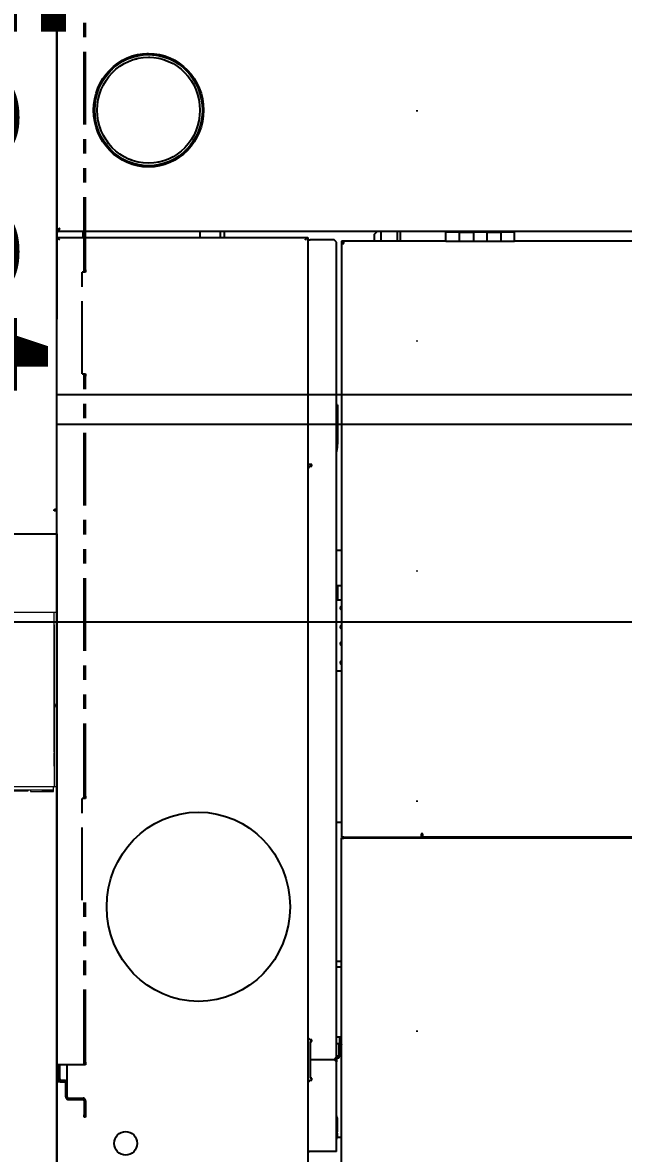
# Model space of a CAD drawing. Header units: centimetres. Extents: x 405564 to 502064, y 46284 to 60634.
# Drawn here: x 454300.2 to 454352.8, y 53016.1 to 53114.9 of the extents above; entities that cross this region are included whole.
import ezdxf
from ezdxf import colors
from ezdxf.entities.mleader import LeaderData, LeaderLine
from ezdxf.math import Vec2, Vec3
from ezdxf.xclip import XClip

# ---------------------------------------------------------------- set-up
doc = ezdxf.new("R2010")
doc.units = ezdxf.units.CM
doc.header["$XCLIPFRAME"] = 0
for name, pattern in [('3+1_3b$0$DASHED', [0.25, 0.125, -0.125]), ('ACAD_ISO07W100', [3, 0, -3]), ('DOT', [0.25, 0, -0.25]), ('SLD-2点鎖線', [12.7, 6.35, -1.27, 1.27, -1.27, 1.27, -1.27]), ('SLD-実線', [0])]:
    doc.linetypes.add(name, pattern=pattern)
for name, color, linetype in [('---___EB_draft03_cihazlar', 8, 'Continuous'), ('0-KRCN-ASMATAVAN-130426', 8, 'Continuous'), ('AS_DOS_TERAS_UST', 8, 'ACAD_ISO07W100'), ('AS_DUV', 8, 'Continuous'), ('AS_PYZ_BINA', 8, 'Continuous')]:
    doc.layers.add(name, color=color, linetype=linetype)
doc.layers.add('0-KRCN-MİMARİ-220526', color=8, linetype='Continuous', lineweight=9)
doc.layers.add('OL_Ic', color=8, linetype='Continuous', lineweight=9)
doc.styles.add('Kalin02', font='arialbd.ttf')
doc.styles.add('Normal_ITL', font='swissi.ttf')

# ---------------------------------------------------------------- blocks, each defined once
blk = doc.blocks.new('RejectConveyor1M')
at = {"layer": '---___EB_draft03_cihazlar', "linetype": 'Continuous', "lineweight": 15}
for p, q in [((277095.358, -39727.266), (277095.359, -39727.246)), ((277095.358, -39727.446), (277095.358, -39727.266)), ((277095.358, -39826.946), (277095.358, -39727.446)), ((277096.458, -39727.446), (277095.358, -39727.446)), ((277095.359, -39727.246), (277096.458, -39727.246)), ((277096.458, -39727.246), (277103.306, -39727.246)), ((277096.458, -39727.446), (277110.608, -39727.446)), ((277107.572, -39727.446), (277096.458, -39727.446)), ((277103.71, -39727.246), (277103.306, -39727.246)), ((277103.71, -39727.246), (277110.608, -39727.246)), ((277108.808, -39727.446), (277107.643, -39727.446)), ((277108.858, -39727.446), (277110.508, -39727.446)), ((277110.608, -39727.246), (277110.608, -39727.446)), ((277110.608, -39727.496), (277110.608, -39727.446)), ((277110.608, -39727.446), (277110.608, -39826.946)), ((277110.908, -39727.496), (277110.608, -39727.496)), ((277110.908, -39727.496), (277110.908, -39728.496)), ((277110.908, -39728.5), (277110.908, -39727.496)), ((277111.028, -39727.496), (277110.908, -39727.496)), ((277111.028, -39729.496), (277111.028, -39727.496)), ((277110.908, -39728.496), (277110.908, -39776.146)), ((277110.908, -39729.496), (277111.028, -39729.496)), ((277110.908, -39729.721), (277110.928, -39729.721)), ((277110.928, -39774.921), (277110.928, -39729.721)), ((277110.978, -39729.721), (277110.928, -39729.721)), ((277110.978, -39774.921), (277110.978, -39729.721)), ((277110.928, -39729.821), (277110.908, -39729.821))]:
    blk.add_line(p, q, dxfattribs=at)
at = {"layer": '---___EB_draft03_cihazlar', "color": 1, "linetype": '3+1_3b$0$DASHED', "ltscale": 150}
blk.add_lwpolyline([(277013.508, -39727.196), (277249.508, -39727.196), (277249.508, -39827.196), (277013.508, -39827.196), (277013.508, -39727.196)], dxfattribs=at)
at = {"layer": '---___EB_draft03_cihazlar', "color": 1}
blk.add_lwpolyline([(277088.508, -39727.196), (277174.508, -39727.196), (277174.508, -39827.196), (277088.508, -39827.196), (277088.508, -39727.196)], dxfattribs=at)
at = {"layer": '---___EB_draft03_cihazlar', "linetype": 'Continuous', "lineweight": 15}
for points, knots in [([(277095.358, -39727.292), (277095.358, -39727.292), (277095.358, -39727.303), (277095.358, -39727.275), (277095.358, -39727.249), (277095.358, -39727.246)], [0, 0, 0, 0, 0.052266, 0.883064, 1, 1, 1, 1]), ([(277103.71, -39727.246), (277103.689, -39727.254), (277103.63, -39727.279), (277103.515, -39727.302), (277103.397, -39727.284), (277103.328, -39727.255), (277103.306, -39727.246)], [0, 0, 0, 0, 0.162259, 0.462444, 0.828584, 1, 1, 1, 1])]:
    blk.add_open_spline(points, degree=3, knots=knots, dxfattribs=at)
at = {"layer": '---___EB_draft03_cihazlar', "insert": (277013.508, -39727.196), "char_height": 15, "attachment_point": 1, "style": 'Kalin02'}
blk.add_mtext_dynamic_manual_height_columns('Reject \\PConveyor 1M', width=590.73159, gutter_width=750, heights=[137.08], dxfattribs=at)
blk = doc.blocks.new('SMD Dizgi Makinesi')
at = {"layer": '---___EB_draft03_cihazlar'}
for p, q in [((275573.928, -39868.157), (275573.928, -39730.757)), ((275576.511, -39868.157), (275576.511, -39730.757))]:
    blk.add_line(p, q, dxfattribs=at)
at = {"layer": '---___EB_draft03_cihazlar', "linetype": 'SLD-実線'}
for p, q in [((275559.668, -39730.887), (275559.668, -39868.027)), ((275612.675, -39751.087), (275612.675, -39843.121)), ((275612.676, -39751.137), (275612.676, -39843.071)), ((275612.675, -39752.038), (275612.675, -39842.169)), ((275612.675, -39752.038), (275612.675, -39842.169)), ((275612.598, -39758.047), (275612.598, -39836.161)), ((275560.521, -39800.108), (275560.521, -39828.149)), ((275612.621, -39819.824), (275612.598, -39819.771)), ((275612.598, -39820.103), (275612.621, -39820.05)), ((275612.639, -39819.937), (275612.621, -39819.824)), ((275612.621, -39820.05), (275612.639, -39819.937)), ((275612.621, -39823.129), (275612.598, -39823.075)), ((275612.598, -39823.408), (275612.621, -39823.355)), ((275612.639, -39823.242), (275612.621, -39823.129)), ((275612.621, -39823.355), (275612.639, -39823.242)), ((275612.598, -39824.093), (275612.675, -39824.093)), ((275612.601, -39825.612), (275612.601, -39824.093)), ((275612.598, -39825.612), (275612.675, -39825.612)), ((275612.675, -39825.712), (275612.598, -39825.712)), ((275612.598, -39827.181), (275612.675, -39827.181)), ((275612.675, -39827.347), (275612.598, -39827.273)), ((275612.621, -39827.635), (275612.598, -39827.582)), ((275559.67, -39828.149), (275559.668, -39828.149)), ((275560.521, -39828.149), (275559.746, -39828.149)), ((275559.746, -39828.149), (275559.746, -39829.351)), ((275560.521, -39829.351), (275560.521, -39828.149)), ((275612.598, -39827.915), (275612.621, -39827.861)), ((275612.621, -39828.537), (275612.598, -39828.483)), ((275612.639, -39827.748), (275612.621, -39827.635)), ((275612.621, -39827.861), (275612.639, -39827.748)), ((275612.639, -39828.65), (275612.621, -39828.537)), ((275559.746, -39829.351), (275560.521, -39829.351)), ((275559.746, -39830.552), (275559.746, -39829.351)), ((275560.521, -39830.552), (275560.521, -39829.351)), ((275612.598, -39828.816), (275612.621, -39828.763)), ((275612.621, -39828.763), (275612.639, -39828.65)), ((275560.521, -39830.552), (275559.746, -39830.552)), ((275559.746, -39830.552), (275559.746, -39831.754)), ((275560.521, -39831.754), (275560.521, -39830.552)), ((275612.621, -39829.738), (275612.598, -39829.685)), ((275612.598, -39830.018), (275612.621, -39829.964)), ((275612.639, -39829.851), (275612.621, -39829.738)), ((275612.621, -39829.964), (275612.639, -39829.851)), ((275559.746, -39832.956), (275559.746, -39831.754)), ((275559.746, -39831.754), (275560.521, -39831.754)), ((275560.521, -39832.956), (275560.521, -39831.754)), ((275612.621, -39831.841), (275612.598, -39831.788)), ((275612.598, -39832.121), (275612.621, -39832.067)), ((275612.639, -39831.954), (275612.621, -39831.841)), ((275612.621, -39832.067), (275612.639, -39831.954)), ((275560.521, -39832.956), (275559.746, -39832.956)), ((275559.746, -39832.956), (275559.746, -39834.158)), ((275560.521, -39834.158), (275560.521, -39832.956)), ((275560.521, -39834.158), (275559.746, -39834.158)), ((275560.521, -39834.158), (275560.521, -39843.071)), ((275612.675, -39834.098), (275612.598, -39834.098)), ((275612.675, -39834.533), (275612.598, -39834.533)), ((275612.621, -39835.146), (275612.598, -39835.093)), ((275612.598, -39835.426), (275612.621, -39835.372)), ((275612.639, -39835.259), (275612.621, -39835.146)), ((275612.621, -39835.372), (275612.639, -39835.259)), ((275612.391, -39836.161), (275612.288, -39836.161)), ((275612.288, -39836.161), (275612.288, -39836.311)), ((275612.288, -39836.311), (275612.598, -39836.311)), ((275612.598, -39836.161), (275612.391, -39836.161)), ((275612.598, -39835.62), (275612.675, -39835.62)), ((275612.598, -39843.071), (275612.598, -39836.311)), ((275559.668, -39838.163), (275560.041, -39838.163)), ((275559.668, -39838.414), (275560.521, -39838.414)), ((275560.041, -39838.163), (275560.216, -39838.163)), ((275560.216, -39838.163), (275560.407, -39838.163)), ((275560.521, -39838.007), (275560.407, -39838.163)), ((275612.621, -39838.451), (275612.598, -39838.398)), ((275612.639, -39838.564), (275612.621, -39838.451)), ((275612.662, -39837.863), (275612.66, -39838.264)), ((275612.66, -39838.264), (275612.675, -39838.264)), ((275612.662, -39837.863), (275612.675, -39837.863)), ((275612.662, -39838.364), (275612.663, -39838.364)), ((275612.663, -39838.364), (275612.675, -39838.364)), ((275612.598, -39838.73), (275612.621, -39838.677)), ((275612.598, -39839.04), (275612.675, -39838.965)), ((275612.621, -39838.677), (275612.639, -39838.564)), ((275560.521, -39839.816), (275559.668, -39839.816)), ((275559.927, -39840.417), (275559.668, -39840.166)), ((275559.927, -39840.417), (275560.521, -39840.417)), ((275612.675, -39841.568), (275612.598, -39841.568)), ((275612.675, -39842.169), (275612.675, -39842.169)), ((275560.727, -39843.071), (275560.521, -39843.071)), ((275560.521, -39843.071), (275560.521, -39843.111)), ((275560.521, -39843.121), (275560.521, -39843.271)), ((275560.727, -39843.121), (275560.521, -39843.121)), ((275560.521, -39843.271), (275560.727, -39843.271)), ((275560.676, -39843.071), (275560.676, -39843.111)), ((275560.727, -39843.271), (275560.727, -39843.071)), ((275560.727, -39843.271), (275612.598, -39843.271)), ((275587.515, -39843.722), (275587.515, -39843.271)), ((275590.615, -39843.271), (275590.615, -39843.722)), ((275591.855, -39843.722), (275591.855, -39843.271)), ((275597.486, -39843.271), (275597.486, -39843.29)), ((275598.055, -39843.722), (275598.055, -39843.271)), ((275611.28, -39843.722), (275611.28, -39843.271)), ((275612.598, -39843.071), (275612.598, -39843.271)), ((275612.598, -39843.171), (275612.654, -39843.171)), ((275612.654, -39843.121), (275612.654, -39843.271)), ((275612.654, -39843.121), (275612.675, -39843.121)), ((275612.675, -39843.271), (275612.654, -39843.271)), ((275633.702, -39843.271), (275612.675, -39843.271)), ((275623.421, -39843.722), (275623.421, -39843.271)), ((275623.938, -39843.271), (275623.938, -39843.722)), ((275630.034, -39843.722), (275630.034, -39843.271)), ((275630.344, -39843.301), (275630.034, -39843.301)), ((275630.344, -39843.421), (275630.034, -39843.421)), ((275630.344, -39843.271), (275630.344, -39843.291)), ((275630.685, -39843.291), (275630.344, -39843.291)), ((275630.685, -39843.301), (275630.344, -39843.301)), ((275630.344, -39843.421), (275630.344, -39843.301)), ((275630.685, -39843.421), (275630.344, -39843.421)), ((275630.654, -39843.421), (275630.654, -39843.471)), ((275630.685, -39843.271), (275630.685, -39843.291)), ((275630.685, -39843.301), (275630.685, -39843.291)), ((275630.685, -39843.301), (275630.685, -39843.421)), ((275630.737, -39843.321), (275630.737, -39843.271)), ((275630.737, -39843.421), (275630.737, -39843.321)), ((275630.737, -39843.321), (275630.861, -39843.321)), ((275630.856, -39843.321), (275630.845, -39843.44)), ((275630.861, -39843.321), (275630.861, -39843.271)), ((275630.861, -39843.321), (275630.861, -39843.421)), ((275631.703, -39843.44), (275631.688, -39843.271)), ((275641.717, -39843.271), (275633.702, -39843.271)), ((275638.817, -39843.271), (275638.817, -39843.647)), ((275560.598, -39843.722), (275560.392, -39843.922)), ((275560.392, -39843.922), (275560.392, -39846.015)), ((275631.791, -39843.722), (275560.598, -39843.722)), ((275574.806, -39843.621), (275574.806, -39843.722)), ((275574.806, -39843.621), (275578.267, -39843.621)), ((275590.615, -39843.621), (275591.855, -39843.621)), ((275630.654, -39843.471), (275630.654, -39843.722)), ((275630.654, -39843.521), (275631.688, -39843.521)), ((275630.758, -39843.441), (275630.758, -39843.521)), ((275630.758, -39843.441), (275631.472, -39843.441)), ((275630.845, -39843.44), (275631.438, -39843.44)), ((275631.438, -39843.44), (275631.703, -39843.44)), ((275631.472, -39843.441), (275631.791, -39843.441)), ((275631.688, -39843.521), (275631.894, -39843.521)), ((275631.688, -39843.722), (275631.688, -39843.521)), ((275631.791, -39843.521), (275631.791, -39843.441)), ((275631.791, -39843.722), (275632.204, -39843.722)), ((275631.998, -39843.922), (275631.791, -39843.722)), ((275631.894, -39843.521), (275631.894, -39843.722)), ((275632.08, -39843.842), (275631.915, -39843.842)), ((275631.925, -39843.852), (275632.07, -39843.852)), ((275632.204, -39843.722), (275631.998, -39843.922)), ((275631.998, -39846.015), (275631.998, -39843.922)), ((275633.857, -39843.722), (275632.204, -39843.722)), ((275640.057, -39843.722), (275633.857, -39843.722)), ((275637.112, -39843.671), (275638.323, -39843.671)), ((275638.611, -39843.713), (275638.494, -39843.722)), ((275638.727, -39843.722), (275638.611, -39843.713)), ((275640.057, -39843.722), (275640.057, -39846.065)), ((275560.19, -39846.23), (275560.185, -39846.225)), ((275560.185, -39846.225), (275633.651, -39846.225)), ((275560.185, -39868.157), (275560.185, -39846.225)), ((275560.204, -39846.244), (275560.19, -39846.23)), ((275560.227, -39846.266), (275560.204, -39846.244)), ((275560.258, -39846.296), (275560.227, -39846.266)), ((275560.295, -39846.332), (275560.258, -39846.296)), ((275560.338, -39846.374), (275560.295, -39846.332)), ((275560.385, -39846.419), (275560.338, -39846.374)), ((275560.392, -39846.225), (275560.392, -39846.015)), ((275580.024, -39845.875), (275580.024, -39846.015)), ((275580.189, -39845.875), (275580.024, -39845.875)), ((275580.024, -39846.015), (275580.024, -39846.225)), ((275580.189, -39846.025), (275580.189, -39845.875)), ((275580.189, -39846.025), (275580.396, -39846.225)), ((275580.331, -39846.225), (275580.333, -39846.165)), ((275630.076, -39846.225), (275630.282, -39846.025)), ((275630.169, -39846.135), (275630.169, -39846.225)), ((275630.282, -39845.875), (275630.282, -39846.025)), ((275630.448, -39845.875), (275630.282, -39845.875)), ((275630.448, -39846.015), (275630.448, -39845.875)), ((275630.448, -39846.015), (275631.998, -39846.015)), ((275631.998, -39846.015), (275633.651, -39846.015)), ((275633.651, -39845.875), (275633.651, -39846.015)), ((275633.816, -39845.875), (275633.651, -39845.875)), ((275633.651, -39846.225), (275641.669, -39846.225)), ((275633.816, -39846.025), (275633.816, -39845.875)), ((275633.857, -39846.065), (275633.816, -39846.025)), ((275633.942, -39846.145), (275633.857, -39846.065)), ((275634.027, -39846.225), (275633.942, -39846.145)), ((275640.057, -39846.065), (275640.057, -39846.225)), ((275560.433, -39846.466), (275560.385, -39846.419)), ((275559.668, -39853.536), (275560.185, -39853.536)), ((275559.668, -39853.886), (275560.185, -39853.886)), ((275560.185, -39855.639), (275559.668, -39855.639)), ((275560.185, -39865.654), (275559.668, -39865.654)), ((275560.185, -39865.774), (275559.668, -39865.774)), ((275560.185, -39865.874), (275559.668, -39865.874)), ((275559.668, -39868.037), (275559.505, -39868.037)), ((275559.544, -39867.954), (275559.544, -39868.027)), ((275559.544, -39868.027), (275559.668, -39868.027)), ((275559.668, -39868.157), (275559.668, -39868.037)), ((275560.227, -39868.117), (275560.204, -39868.139)), ((275560.258, -39868.087), (275560.227, -39868.117)), ((275560.295, -39868.05), (275560.258, -39868.087)), ((275560.338, -39868.009), (275560.295, -39868.05)), ((275560.385, -39867.964), (275560.338, -39868.009)), ((275560.433, -39867.917), (275560.385, -39867.964)), ((275538.486, -39868.157), (275559.668, -39868.157)), ((275560.185, -39868.157), (275559.668, -39868.157)), ((275560.19, -39868.153), (275560.185, -39868.157)), ((275633.651, -39868.157), (275560.185, -39868.157)), ((275560.204, -39868.139), (275560.19, -39868.153)), ((275641.669, -39868.157), (275633.651, -39868.157))]:
    blk.add_line(p, q, dxfattribs=at)
at = {"layer": '---___EB_draft03_cihazlar', "linetype": 'SLD-2点鎖線'}
for p, q in [((275559.668, -39730.887), (275559.668, -39868.027)), ((275612.675, -39751.087), (275612.675, -39843.121)), ((275612.676, -39751.137), (275612.676, -39843.071)), ((275612.675, -39752.038), (275612.675, -39842.169)), ((275612.675, -39752.038), (275612.675, -39842.169)), ((275612.598, -39758.047), (275612.598, -39836.161)), ((275560.521, -39800.108), (275560.521, -39828.149)), ((275612.621, -39819.824), (275612.598, -39819.771)), ((275612.598, -39820.103), (275612.621, -39820.05)), ((275612.639, -39819.937), (275612.621, -39819.824)), ((275612.621, -39820.05), (275612.639, -39819.937)), ((275612.621, -39823.129), (275612.598, -39823.075)), ((275612.598, -39823.408), (275612.621, -39823.355)), ((275612.639, -39823.242), (275612.621, -39823.129)), ((275612.621, -39823.355), (275612.639, -39823.242)), ((275612.598, -39824.093), (275612.675, -39824.093)), ((275612.601, -39825.612), (275612.601, -39824.093)), ((275612.598, -39825.612), (275612.675, -39825.612)), ((275612.675, -39825.712), (275612.598, -39825.712)), ((275612.598, -39827.181), (275612.675, -39827.181)), ((275612.675, -39827.347), (275612.598, -39827.273)), ((275612.621, -39827.635), (275612.598, -39827.582)), ((275559.67, -39828.149), (275559.668, -39828.149)), ((275560.521, -39828.149), (275559.746, -39828.149)), ((275559.746, -39828.149), (275559.746, -39829.351)), ((275560.521, -39829.351), (275560.521, -39828.149)), ((275612.598, -39827.915), (275612.621, -39827.861)), ((275612.621, -39828.537), (275612.598, -39828.483)), ((275612.639, -39827.748), (275612.621, -39827.635)), ((275612.621, -39827.861), (275612.639, -39827.748)), ((275612.639, -39828.65), (275612.621, -39828.537)), ((275559.746, -39829.351), (275560.521, -39829.351)), ((275559.746, -39830.552), (275559.746, -39829.351)), ((275560.521, -39830.552), (275560.521, -39829.351)), ((275612.598, -39828.816), (275612.621, -39828.763)), ((275612.621, -39828.763), (275612.639, -39828.65)), ((275559.746, -39830.552), (275559.746, -39831.754)), ((275560.521, -39830.552), (275559.746, -39830.552)), ((275560.521, -39831.754), (275560.521, -39830.552)), ((275612.621, -39829.738), (275612.598, -39829.685)), ((275612.598, -39830.018), (275612.621, -39829.964)), ((275612.639, -39829.851), (275612.621, -39829.738)), ((275612.621, -39829.964), (275612.639, -39829.851)), ((275559.746, -39832.956), (275559.746, -39831.754)), ((275559.746, -39831.754), (275560.521, -39831.754)), ((275560.521, -39832.956), (275560.521, -39831.754)), ((275612.621, -39831.841), (275612.598, -39831.788)), ((275612.598, -39832.121), (275612.621, -39832.067)), ((275612.639, -39831.954), (275612.621, -39831.841)), ((275612.621, -39832.067), (275612.639, -39831.954)), ((275559.746, -39832.956), (275559.746, -39834.158)), ((275560.521, -39832.956), (275559.746, -39832.956)), ((275560.521, -39834.158), (275560.521, -39832.956)), ((275560.521, -39834.158), (275559.746, -39834.158)), ((275560.521, -39834.158), (275560.521, -39843.071)), ((275612.675, -39834.098), (275612.598, -39834.098)), ((275612.675, -39834.533), (275612.598, -39834.533)), ((275612.621, -39835.146), (275612.598, -39835.093)), ((275612.598, -39835.426), (275612.621, -39835.372)), ((275612.639, -39835.259), (275612.621, -39835.146)), ((275612.621, -39835.372), (275612.639, -39835.259)), ((275612.391, -39836.161), (275612.288, -39836.161)), ((275612.288, -39836.161), (275612.288, -39836.311)), ((275612.288, -39836.311), (275612.598, -39836.311)), ((275612.598, -39836.161), (275612.391, -39836.161)), ((275612.598, -39835.62), (275612.675, -39835.62)), ((275612.598, -39843.071), (275612.598, -39836.311)), ((275559.668, -39838.163), (275560.041, -39838.163)), ((275559.668, -39838.414), (275560.521, -39838.414)), ((275560.041, -39838.163), (275560.216, -39838.163)), ((275560.216, -39838.163), (275560.407, -39838.163)), ((275560.521, -39838.007), (275560.407, -39838.163)), ((275612.621, -39838.451), (275612.598, -39838.398)), ((275612.639, -39838.564), (275612.621, -39838.451)), ((275612.662, -39837.863), (275612.66, -39838.264)), ((275612.66, -39838.264), (275612.675, -39838.264)), ((275612.662, -39837.863), (275612.675, -39837.863)), ((275612.662, -39838.364), (275612.663, -39838.364)), ((275612.663, -39838.364), (275612.675, -39838.364)), ((275612.598, -39838.73), (275612.621, -39838.677)), ((275612.598, -39839.04), (275612.675, -39838.965)), ((275612.621, -39838.677), (275612.639, -39838.564)), ((275560.521, -39839.816), (275559.668, -39839.816)), ((275559.927, -39840.417), (275559.668, -39840.166)), ((275559.927, -39840.417), (275560.521, -39840.417)), ((275612.675, -39841.568), (275612.598, -39841.568)), ((275612.675, -39842.169), (275612.675, -39842.169)), ((275560.727, -39843.071), (275560.521, -39843.071)), ((275560.521, -39843.071), (275560.521, -39843.111)), ((275560.521, -39843.121), (275560.521, -39843.271)), ((275560.727, -39843.121), (275560.521, -39843.121)), ((275560.521, -39843.271), (275560.727, -39843.271)), ((275560.676, -39843.071), (275560.676, -39843.111)), ((275560.727, -39843.271), (275560.727, -39843.071)), ((275560.727, -39843.271), (275612.598, -39843.271)), ((275587.515, -39843.722), (275587.515, -39843.271)), ((275590.615, -39843.271), (275590.615, -39843.722)), ((275591.855, -39843.722), (275591.855, -39843.271)), ((275597.486, -39843.271), (275597.486, -39843.29)), ((275598.055, -39843.722), (275598.055, -39843.271)), ((275611.28, -39843.722), (275611.28, -39843.271)), ((275612.598, -39843.071), (275612.598, -39843.271)), ((275612.598, -39843.171), (275612.654, -39843.171)), ((275612.654, -39843.121), (275612.654, -39843.271)), ((275612.654, -39843.121), (275612.675, -39843.121)), ((275612.675, -39843.271), (275612.654, -39843.271)), ((275633.702, -39843.271), (275612.675, -39843.271)), ((275623.421, -39843.722), (275623.421, -39843.271)), ((275623.938, -39843.271), (275623.938, -39843.722)), ((275630.034, -39843.722), (275630.034, -39843.271)), ((275630.344, -39843.301), (275630.034, -39843.301)), ((275630.344, -39843.421), (275630.034, -39843.421)), ((275630.344, -39843.271), (275630.344, -39843.291)), ((275630.685, -39843.291), (275630.344, -39843.291)), ((275630.685, -39843.301), (275630.344, -39843.301)), ((275630.344, -39843.421), (275630.344, -39843.301)), ((275630.685, -39843.421), (275630.344, -39843.421)), ((275630.654, -39843.421), (275630.654, -39843.471)), ((275630.685, -39843.271), (275630.685, -39843.291)), ((275630.685, -39843.301), (275630.685, -39843.291)), ((275630.685, -39843.301), (275630.685, -39843.421)), ((275630.737, -39843.321), (275630.737, -39843.271)), ((275630.737, -39843.421), (275630.737, -39843.321)), ((275630.737, -39843.321), (275630.861, -39843.321)), ((275630.856, -39843.321), (275630.845, -39843.44)), ((275630.861, -39843.321), (275630.861, -39843.271)), ((275630.861, -39843.321), (275630.861, -39843.421)), ((275631.703, -39843.44), (275631.688, -39843.271)), ((275641.717, -39843.271), (275633.702, -39843.271)), ((275638.817, -39843.271), (275638.817, -39843.647)), ((275560.598, -39843.722), (275560.392, -39843.922)), ((275560.392, -39843.922), (275560.392, -39846.015)), ((275631.791, -39843.722), (275560.598, -39843.722)), ((275574.806, -39843.621), (275574.806, -39843.722)), ((275574.806, -39843.621), (275578.267, -39843.621)), ((275590.615, -39843.621), (275591.855, -39843.621)), ((275630.654, -39843.471), (275630.654, -39843.722)), ((275630.654, -39843.521), (275631.688, -39843.521)), ((275630.758, -39843.441), (275630.758, -39843.521)), ((275630.758, -39843.441), (275631.472, -39843.441)), ((275630.845, -39843.44), (275631.438, -39843.44)), ((275631.438, -39843.44), (275631.703, -39843.44)), ((275631.472, -39843.441), (275631.791, -39843.441)), ((275631.688, -39843.521), (275631.894, -39843.521)), ((275631.688, -39843.722), (275631.688, -39843.521)), ((275631.791, -39843.521), (275631.791, -39843.441)), ((275631.791, -39843.722), (275632.204, -39843.722)), ((275631.998, -39843.922), (275631.791, -39843.722)), ((275631.894, -39843.521), (275631.894, -39843.722)), ((275632.08, -39843.842), (275631.915, -39843.842)), ((275631.925, -39843.852), (275632.07, -39843.852)), ((275632.204, -39843.722), (275631.998, -39843.922)), ((275631.998, -39846.015), (275631.998, -39843.922)), ((275633.857, -39843.722), (275632.204, -39843.722)), ((275640.057, -39843.722), (275633.857, -39843.722)), ((275637.112, -39843.671), (275638.323, -39843.671)), ((275638.611, -39843.713), (275638.494, -39843.722)), ((275638.727, -39843.722), (275638.611, -39843.713)), ((275640.057, -39843.722), (275640.057, -39846.065)), ((275560.19, -39846.23), (275560.185, -39846.225)), ((275560.185, -39846.225), (275633.651, -39846.225)), ((275560.185, -39868.157), (275560.185, -39846.225)), ((275560.204, -39846.244), (275560.19, -39846.23)), ((275560.227, -39846.266), (275560.204, -39846.244)), ((275560.258, -39846.296), (275560.227, -39846.266)), ((275560.295, -39846.332), (275560.258, -39846.296)), ((275560.338, -39846.374), (275560.295, -39846.332)), ((275560.385, -39846.419), (275560.338, -39846.374)), ((275560.392, -39846.225), (275560.392, -39846.015)), ((275580.024, -39845.875), (275580.024, -39846.015)), ((275580.189, -39845.875), (275580.024, -39845.875)), ((275580.024, -39846.015), (275580.024, -39846.225)), ((275580.189, -39846.025), (275580.189, -39845.875)), ((275580.189, -39846.025), (275580.396, -39846.225)), ((275580.331, -39846.225), (275580.333, -39846.165)), ((275630.076, -39846.225), (275630.282, -39846.025)), ((275630.169, -39846.135), (275630.169, -39846.225)), ((275630.282, -39845.875), (275630.282, -39846.025)), ((275630.448, -39845.875), (275630.282, -39845.875)), ((275630.448, -39846.015), (275630.448, -39845.875)), ((275630.448, -39846.015), (275631.998, -39846.015)), ((275631.998, -39846.015), (275633.651, -39846.015)), ((275633.651, -39845.875), (275633.651, -39846.015)), ((275633.816, -39845.875), (275633.651, -39845.875)), ((275633.651, -39846.225), (275641.669, -39846.225)), ((275633.816, -39846.025), (275633.816, -39845.875)), ((275633.857, -39846.065), (275633.816, -39846.025)), ((275633.942, -39846.145), (275633.857, -39846.065)), ((275634.027, -39846.225), (275633.942, -39846.145)), ((275640.057, -39846.065), (275640.057, -39846.225)), ((275560.433, -39846.466), (275560.385, -39846.419)), ((275559.668, -39853.536), (275560.185, -39853.536)), ((275559.668, -39853.886), (275560.185, -39853.886)), ((275560.185, -39855.639), (275559.668, -39855.639)), ((275563.027, -39865.654), (275535.128, -39865.654)), ((275563.027, -39865.774), (275535.128, -39865.774)), ((275560.185, -39865.654), (275559.668, -39865.654)), ((275560.185, -39865.774), (275559.668, -39865.774)), ((275560.185, -39865.874), (275559.668, -39865.874)), ((275563.027, -39865.774), (275563.027, -39865.654)), ((275563.027, -39865.654), (275563.233, -39865.654)), ((275563.233, -39865.774), (275563.027, -39865.774)), ((275563.233, -39865.654), (275563.233, -39865.774)), ((275563.233, -39865.774), (275563.233, -39865.874)), ((275563.233, -39865.874), (275563.233, -39865.954)), ((275572.119, -39865.954), (275563.233, -39865.954)), ((275572.119, -39865.654), (275572.326, -39865.654)), ((275572.119, -39865.774), (275572.119, -39865.654)), ((275572.326, -39865.774), (275572.119, -39865.774)), ((275572.119, -39865.874), (275572.119, -39865.774)), ((275572.119, -39865.954), (275572.119, -39865.874)), ((275609.007, -39865.654), (275572.326, -39865.654)), ((275572.326, -39865.654), (275572.326, -39865.774)), ((275609.007, -39865.774), (275572.326, -39865.774)), ((275609.007, -39865.774), (275609.007, -39865.654)), ((275609.007, -39865.654), (275609.214, -39865.654)), ((275609.214, -39865.774), (275609.007, -39865.774)), ((275609.214, -39865.654), (275609.214, -39865.774)), ((275609.214, -39865.774), (275609.214, -39865.874)), ((275609.214, -39865.874), (275609.214, -39865.954)), ((275618.1, -39865.954), (275609.214, -39865.954)), ((275632.256, -39865.654), (275618.307, -39865.654)), ((275632.256, -39865.774), (275618.307, -39865.774)), ((275632.256, -39865.774), (275632.256, -39865.654)), ((275632.256, -39865.654), (275632.463, -39865.654)), ((275632.463, -39865.774), (275632.256, -39865.774)), ((275632.463, -39865.654), (275632.463, -39865.774)), ((275632.463, -39865.774), (275632.463, -39865.874)), ((275632.463, -39865.874), (275632.463, -39867.937)), ((275635.387, -39867.156), (275635.387, -39865.874)), ((275635.511, -39867.156), (275635.511, -39865.874)), ((275635.614, -39865.654), (275636.854, -39865.654)), ((275635.614, -39865.774), (275636.854, -39865.774)), ((275636.854, -39865.774), (275636.854, -39865.654)), ((275636.854, -39865.654), (275637.061, -39865.654)), ((275637.061, -39865.774), (275636.854, -39865.774)), ((275637.061, -39865.654), (275637.061, -39865.774)), ((275559.668, -39868.037), (275559.505, -39868.037)), ((275559.544, -39867.954), (275559.544, -39868.027)), ((275559.544, -39868.027), (275559.668, -39868.027)), ((275559.668, -39868.157), (275559.668, -39868.037)), ((275560.227, -39868.117), (275560.204, -39868.139)), ((275560.258, -39868.087), (275560.227, -39868.117)), ((275560.295, -39868.05), (275560.258, -39868.087)), ((275560.338, -39868.009), (275560.295, -39868.05)), ((275560.385, -39867.964), (275560.338, -39868.009)), ((275560.433, -39867.917), (275560.385, -39867.964)), ((275633.961, -39867.256), (275632.463, -39867.256)), ((275633.713, -39867.917), (275632.463, -39867.917)), ((275632.463, -39867.937), (275632.463, -39868.157)), ((275633.702, -39868.037), (275632.463, -39868.037)), ((275633.713, -39868.037), (275633.702, -39868.037)), ((275633.713, -39868.037), (275633.961, -39868.037)), ((275633.837, -39867.496), (275633.837, -39867.797)), ((275633.961, -39867.256), (275633.961, -39867.288)), ((275633.961, -39867.797), (275633.961, -39867.496)), ((275633.961, -39867.797), (275633.961, -39867.917)), ((275633.961, -39867.917), (275633.961, -39868.037)), ((275633.961, -39868.037), (275633.961, -39868.157)), ((275635.283, -39867.256), (275634.085, -39867.256)), ((275635.283, -39867.376), (275634.085, -39867.376)), ((275632.463, -39868.157), (275465.692, -39868.157)), ((275538.486, -39868.157), (275559.668, -39868.157)), ((275560.185, -39868.157), (275559.668, -39868.157)), ((275560.19, -39868.153), (275560.185, -39868.157)), ((275633.651, -39868.157), (275560.185, -39868.157)), ((275560.204, -39868.139), (275560.19, -39868.153)), ((275583.95, -39868.157), (275583.95, -39868.327)), ((275583.95, -39868.277), (275584.074, -39868.277)), ((275583.95, -39868.408), (275583.95, -39868.327)), ((275584.074, -39868.397), (275583.95, -39868.397)), ((275584.074, -39868.408), (275583.95, -39868.408)), ((275584.074, -39868.157), (275584.074, -39868.408)), ((275633.961, -39868.157), (275632.463, -39868.157)), ((275641.669, -39868.157), (275633.651, -39868.157))]:
    blk.add_line(p, q, dxfattribs=at)
at = {"layer": '---___EB_draft03_cihazlar', "color": 1, "linetype": '3+1_3b$0$DASHED', "ltscale": 150}
blk.add_lwpolyline([(275341.077, -39731.157), (275757.077, -39731.157), (275757.077, -39868.157), (275341.077, -39868.157), (275341.077, -39731.157)], dxfattribs=at)
at = {"layer": '---___EB_draft03_cihazlar', "color": 1}
blk.add_lwpolyline([(275426.077, -39731.157), (275672.077, -39731.157), (275672.077, -39868.157), (275426.077, -39868.157), (275426.077, -39731.157)], dxfattribs=at)
at = {"layer": '---___EB_draft03_cihazlar', "linetype": 'SLD-実線'}
for centre, major_axis, ratio, start_param, end_param in [((275592.578, -39843.221), (-0.17, 0), 0.969208, 0.307871, 2.833722), ((275594.231, -39843.221), (-0.17, 0), 0.969208, 0.307871, 2.833722), ((275595.678, -39843.221), (-0.17, 0), 0.969208, 0.307871, 2.833722), ((275597.331, -39843.221), (-0.17, 0), 0.969208, 0.307871, 2.833722), ((275603.142, -39843.121), (-9.534, 0), 0.969208, 3.125338, 3.147015), ((275630.685, -39843.251), (-0.0517, 0), 0.969208, 1.570796, 2.730076), ((275630.685, -39843.251), (-0.176, 0), 0.969208, 1.570796, 2.717203), ((275578.267, -39846.125), (-2.583, 0), 0.969208, 4.428595, 4.712389), ((275637.112, -39844.172), (-0.517, 0), 0.969208, 4.712389, 5.163577), ((275638.611, -39844.423), (-0.827, 0), 0.969208, 4.207028, 5.217749), ((275633.857, -39846.065), (-6.2, 0), 0.943363, 3.114192, 3.141593), ((275549.077, -39860.145), (-4.96, 0), 0.969208, 4.712389, 10.995574), ((275549.077, -39860.145), (-4.856, 0), 0.969208, 4.712389, 10.995574), ((275549.077, -39860.145), (-4.63, 0), 0.969208, 4.712389, 10.995574)]:
    blk.add_ellipse(centre, major_axis=major_axis, ratio=ratio, start_param=start_param, end_param=end_param, dxfattribs=at)
at = {"layer": '---___EB_draft03_cihazlar', "linetype": 'SLD-2点鎖線'}
for centre, major_axis, ratio, start_param, end_param in [((275592.578, -39843.221), (-0.17, 0), 0.969208, 0.307871, 2.833722), ((275594.231, -39843.221), (-0.17, 0), 0.969208, 0.307871, 2.833722), ((275595.678, -39843.221), (-0.17, 0), 0.969208, 0.307871, 2.833722), ((275597.331, -39843.221), (-0.17, 0), 0.969208, 0.307871, 2.833722), ((275603.142, -39843.121), (-9.534, 0), 0.969208, 3.125338, 3.147015), ((275630.685, -39843.251), (-0.0517, 0), 0.969208, 1.570796, 2.730076), ((275630.685, -39843.251), (-0.176, 0), 0.969208, 1.570796, 2.717203), ((275578.267, -39846.125), (-2.583, 0), 0.969208, 4.428595, 4.712389), ((275637.112, -39844.172), (-0.517, 0), 0.969208, 4.712389, 5.163577), ((275638.611, -39844.423), (-0.827, 0), 0.969208, 4.207028, 5.217749), ((275633.857, -39846.065), (-6.2, 0), 0.943363, 3.114192, 3.141593), ((275549.077, -39860.145), (-4.96, 0), 0.969208, 4.712389, 10.995574), ((275549.077, -39860.145), (-4.856, 0), 0.969208, 4.712389, 10.995574), ((275549.077, -39860.145), (-4.63, 0), 0.969208, 4.712389, 10.995574), ((275635.614, -39865.874), (-0.227, 0), 0.969208, 4.712389, 6.283185), ((275635.614, -39865.874), (-0.103, 0), 0.969208, 4.712389, 6.283185), ((275633.713, -39867.797), (-0.248, 0), 0.969208, 1.570796, 3.141593), ((275633.713, -39867.797), (-0.124, 0), 0.969208, 1.570796, 3.141593), ((275634.085, -39867.496), (-0.248, 0), 0.969208, 4.712389, 6.283185), ((275634.085, -39867.496), (-0.124, 0), 0.969208, 4.712389, 6.283185), ((275635.283, -39867.156), (-0.227, 0), 0.969208, 1.570796, 3.141593), ((275635.283, -39867.156), (-0.103, 0), 0.969208, 1.570796, 3.141593)]:
    blk.add_ellipse(centre, major_axis=major_axis, ratio=ratio, start_param=start_param, end_param=end_param, dxfattribs=at)
at = {"layer": '---___EB_draft03_cihazlar'}
for centre, major_axis in [((275618.668, -39855.789), (-8.266, 0)), ((275639.334, -39862.148), (-1.033, 0))]:
    blk.add_ellipse(centre, major_axis=major_axis, ratio=0.969208, start_param=4.712389, end_param=10.995574, dxfattribs=at)
at = {"layer": '---___EB_draft03_cihazlar', "linetype": 'SLD-実線'}
for points, knots in [([(275559.42, -39867.917), (275559.441, -39867.949), (275559.484, -39868.013), (275559.547, -39868.094), (275559.608, -39868.147), (275559.649, -39868.154), (275559.668, -39868.157)], [0, 0, 0, 0, 0.254646, 0.509542, 0.764435, 1, 1, 1, 1]), ([(275559.668, -39868.027), (275559.665, -39868.018), (275559.657, -39867.999), (275559.6, -39867.972), (275559.518, -39867.944), (275559.453, -39867.926), (275559.42, -39867.917)], [0, 0, 0, 0, 0.249991, 0.500012, 0.750012, 1, 1, 1, 1])]:
    blk.add_open_spline(points, degree=3, knots=knots, dxfattribs=at)
at = {"layer": '---___EB_draft03_cihazlar', "linetype": 'SLD-2点鎖線'}
for points, knots in [([(275559.42, -39867.917), (275559.441, -39867.949), (275559.484, -39868.013), (275559.547, -39868.094), (275559.608, -39868.147), (275559.649, -39868.154), (275559.668, -39868.157)], [0, 0, 0, 0, 0.254646, 0.509542, 0.764435, 1, 1, 1, 1]), ([(275559.668, -39868.027), (275559.665, -39868.018), (275559.657, -39867.999), (275559.6, -39867.972), (275559.518, -39867.944), (275559.453, -39867.926), (275559.42, -39867.917)], [0, 0, 0, 0, 0.249991, 0.500012, 0.750012, 1, 1, 1, 1])]:
    blk.add_open_spline(points, degree=3, knots=knots, dxfattribs=at)
blk = doc.blocks.new('A$Ca63a641c')
at = {"layer": 'AS_PYZ_BINA'}
ml = blk.add_multileader_mtext('Standard', dxfattribs=at)
ml.set_content('EST boyalı panel çit ve panel çit kapı (AS 51.101)', color=256, style='Normal_ITL')
ml.set_leader_properties()
ml.build(insert=Vec2(0, 0))
ml.multileader.update_dxf_attribs({"dogleg_length": 0.379, "arrow_head_size": 17.043, "scale": 75})
ctx = ml.context
ctx.base_point, ctx.scale, ctx.char_height, ctx.arrow_head_size, ctx.landing_gap_size, ctx.plane_origin = Vec3(140.513, 464.302), 75, 20, 17.043, 14.202, Vec3(92.505, 620.113)
notes = []
notes.append((ctx, [(0, (1, 1, 0), (112.109, 464.302), (1, 0), 28.404, [(0, [(68.504, 410)], 0, [])])]))
ctx.mtext.insert, ctx.mtext.width, ctx.mtext.flow_direction = Vec3(154.715, 477.513), 604.56338, 5
for ctx, leaders in notes:
    for number, flags, end, landing, length, lines in leaders:
        leader = LeaderData()
        leader.index, (leader.has_last_leader_line, leader.has_dogleg_vector, leader.attachment_direction) = number, flags
        leader.last_leader_point, leader.dogleg_vector, leader.dogleg_length = Vec3(end), Vec3(landing), length
        for number, points, colour, breaks in lines:
            line = LeaderLine()
            line.index, line.vertices, line.color, line.breaks = number, Vec3.list(points), colors.encode_raw_color(colour), breaks
            leader.lines.append(line)
        ctx.leaders.append(leader)
blk = doc.blocks.new('A$C85dec720')
at = {"layer": 'OL_Ic'}
blk.add_blockref('A$Ca63a641c', (5315.078, 5344.253, 28.4), dxfattribs=at)
blk = doc.blocks.new('A$C6A10300A')
at = {"layer": 'AS_DOS_TERAS_UST', "linetype": 'DOT', "ltscale": 80}
blk.add_line((16270.68, -8451.454), (16270.68, -7201.454), dxfattribs=at)
at = {"layer": '---___EB_draft03_cihazlar', "rotation": 270}
for name, p in [('SMD Dizgi Makinesi', (56107.337, 268022.333)), ('RejectConveyor1M', (55966.375, 269524.763))]:
    blk.add_blockref(name, p, dxfattribs=at)
at = {"layer": 'AS_DUV'}
ref = blk.add_blockref('A$C85dec720', (28900.964, -17748.984), dxfattribs=dict(at, rotation=105.0255580063709))
XClip(ref).set_block_clipping_path([(6220.3367769278, 6783.7313721173), (4126.4071464743, -1017.0000000052), (7354.8298234051, -1883.5969356479), (9448.7594538586, 5917.1344364745)])

msp = doc.modelspace()

# ---------------------------------------------------------------- linework, layer by layer
at = {"layer": '0-KRCN-ASMATAVAN-130426'}
msp.add_line((454059.746, 53062.563), (454839.746, 53062.563), dxfattribs=at)

# ---------------------------------------------------------------- next in the draw order: block references
at = {"layer": '0-KRCN-MİMARİ-220526'}
msp.add_blockref('A$C6A10300A', (438064.066, 60634.016), dxfattribs=at)

doc.saveas('drawing.dxf')
